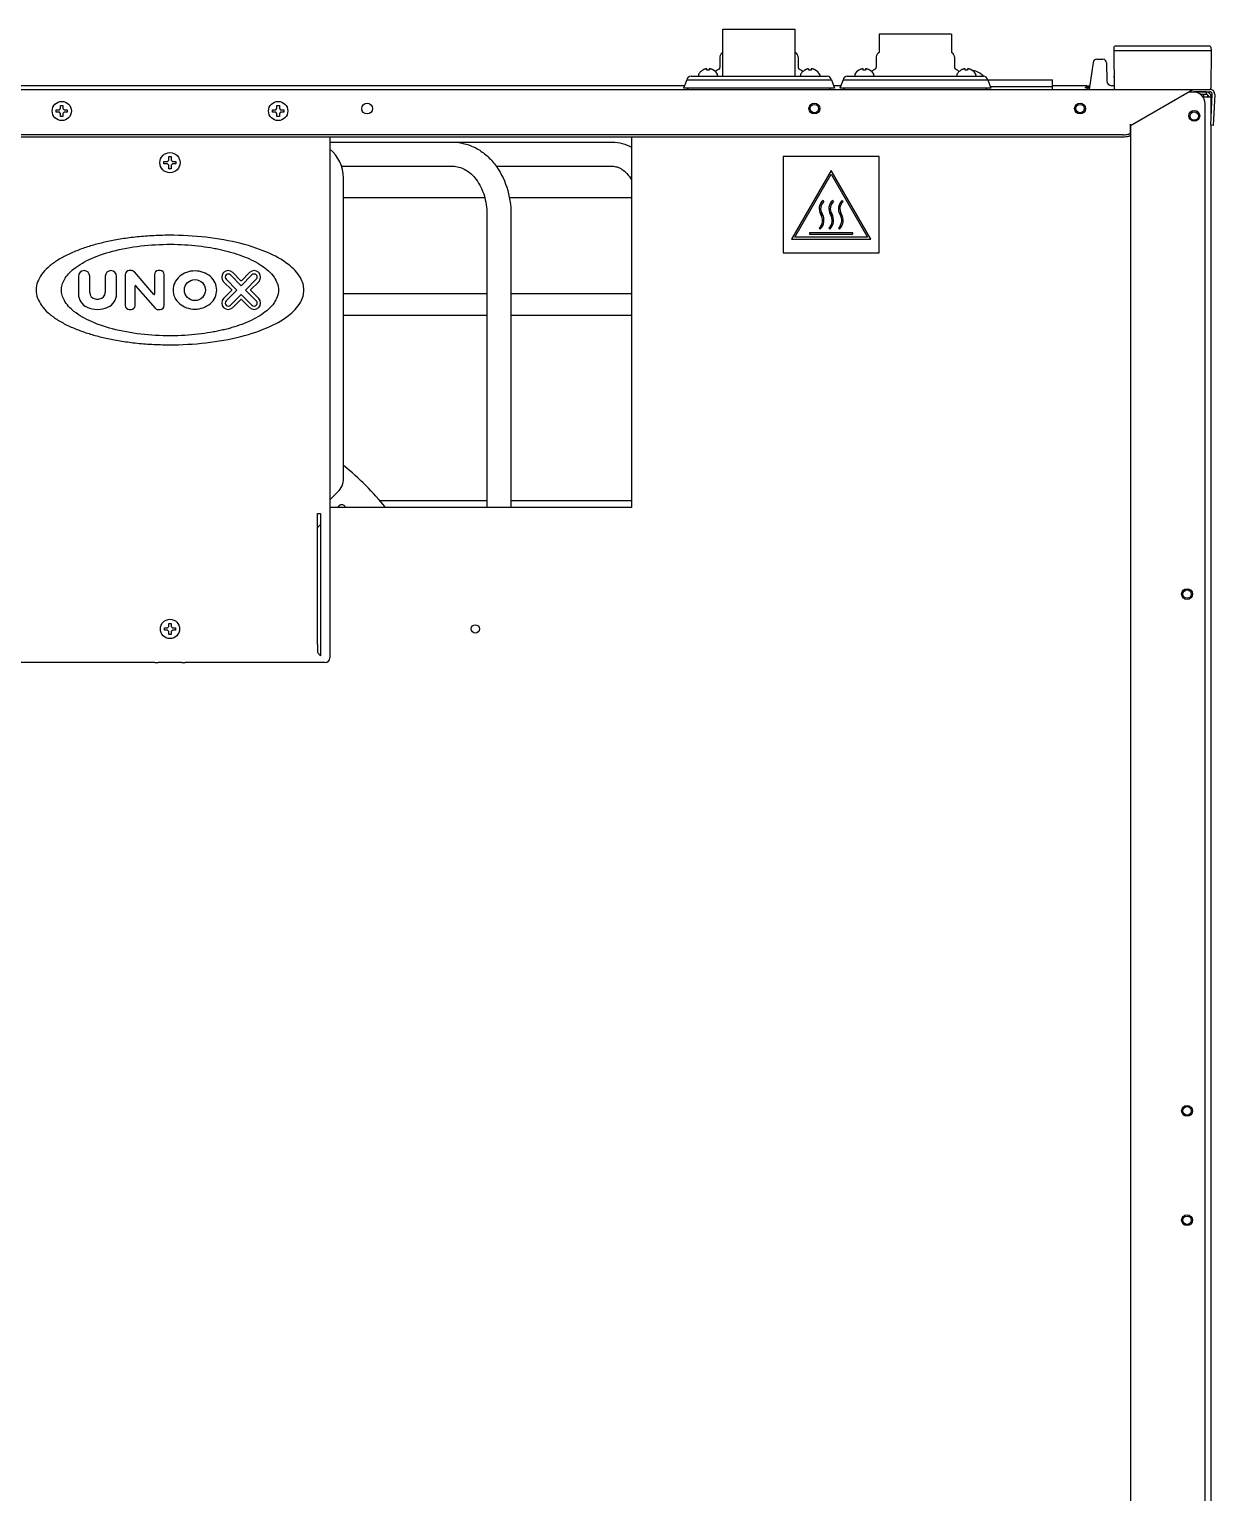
# Model space of a CAD drawing. Header units: millimetres. Extents: x 2482 to 7241, y 2335 to 6851.
# Drawn here: x 2903 to 3397, y 4919 to 5528 of the extents above; entities that cross this region are included whole.
import ezdxf

# ---------------------------------------------------------------- set-up
doc = ezdxf.new("R2010")
doc.units = ezdxf.units.MM
doc.header["$LTSCALE"] = 669.9
doc.layers.get('0').update_dxf_attribs({"linetype": 'CONTINUOUS'})
for name, color, linetype in [('ASSI', 7, 'CONTINUOUS'), ('GEOM', 7, 'CONTINUOUS'), ('PIPE', 7, 'CONTINUOUS')]:
    doc.layers.add(name, color=color, linetype=linetype)

msp = doc.modelspace()

# ---------------------------------------------------------------- linework, layer by layer
at = {"color": 7, "linetype": 'Continuous'}
for p, q in [((3192, 5508.37), (3192, 5527.87)), ((3192, 5527.87), (3222, 5527.87)), ((3222, 5508.37), (3222, 5527.87)), ((3354.5, 5518.87), (3354.64, 5503.36)), ((3395, 5518.87), (3394.87, 5503.36)), ((3183.48, 5510.81), (3183.48, 5510.85)), ((3185.21, 5511.37), (3185.19, 5511.37)), ((3185.28, 5510.81), (3185.28, 5511.36)), ((3186.36, 5511.37), (3186.28, 5511.36)), ((3186.28, 5511.36), (3186.28, 5510.81)), ((3188.08, 5510.85), (3188.08, 5510.81)), ((3225.92, 5510.81), (3225.92, 5510.85)), ((3227.65, 5511.37), (3227.63, 5511.37)), ((3227.72, 5510.81), (3227.72, 5511.36)), ((3228.79, 5511.37), (3228.72, 5511.36)), ((3228.72, 5511.36), (3228.72, 5510.81)), ((3230.52, 5510.85), (3230.52, 5510.81)), ((3248.48, 5510.81), (3248.48, 5510.85)), ((3250.21, 5511.37), (3250.19, 5511.37)), ((3250.28, 5510.81), (3250.28, 5511.36)), ((3251.36, 5511.37), (3251.28, 5511.36)), ((3251.28, 5511.36), (3251.28, 5510.81)), ((3253.08, 5510.85), (3253.08, 5510.81)), ((3290.92, 5510.81), (3290.92, 5510.85)), ((3292.65, 5511.37), (3292.63, 5511.37)), ((3292.72, 5510.81), (3292.72, 5511.36)), ((3293.79, 5511.37), (3293.72, 5511.36)), ((3293.72, 5511.36), (3293.72, 5510.81)), ((3295.52, 5510.85), (3295.52, 5510.81)), ((3297.15, 5510.41), (3297.15, 5510.39)), ((3347.41, 5515.37), (3350.03, 5515.37)), ((3351.53, 5513.89), (3351.66, 5506.33)), ((3354.63, 5504.37), (3353.57, 5504.37)), ((3393.5, 5500.37), (3393.8, 5500.37)), ((2914.7, 5493.37), (2914.7, 5494.37)), ((2914.7, 5494.37), (2916, 5494.37)), ((2916, 5493.37), (2914.7, 5493.37)), ((2916, 5494.37), (2916.5, 5494.87)), ((2916.5, 5492.87), (2916, 5493.37)), ((2916.5, 5494.87), (2916.5, 5496.17)), ((2916.5, 5496.17), (2917.5, 5496.17)), ((2916.5, 5491.57), (2916.5, 5492.87)), ((2917.5, 5496.17), (2917.5, 5494.87)), ((2917.5, 5494.87), (2918, 5494.37)), ((2918, 5493.37), (2917.5, 5492.87)), ((2917.5, 5492.87), (2917.5, 5491.57)), ((2918, 5494.37), (2919.3, 5494.37)), ((2919.3, 5493.37), (2918, 5493.37)), ((2919.3, 5494.37), (2919.3, 5493.37)), ((3004.7, 5493.37), (3004.7, 5494.37)), ((3004.7, 5494.37), (3006, 5494.37)), ((3006, 5493.37), (3004.7, 5493.37)), ((3006, 5494.37), (3006.5, 5494.87)), ((3006.5, 5492.87), (3006, 5493.37)), ((3006.5, 5494.87), (3006.5, 5496.17)), ((3006.5, 5496.17), (3007.5, 5496.17)), ((3006.5, 5491.57), (3006.5, 5492.87)), ((3007.5, 5496.17), (3007.5, 5494.87)), ((3007.5, 5494.87), (3008, 5494.37)), ((3008, 5493.37), (3007.5, 5492.87)), ((3007.5, 5492.87), (3007.5, 5491.57)), ((3008, 5494.37), (3009.3, 5494.37)), ((3009.3, 5493.37), (3008, 5493.37)), ((3009.3, 5494.37), (3009.3, 5493.37)), ((2917.5, 5491.57), (2916.5, 5491.57)), ((3007.5, 5491.57), (3006.5, 5491.57)), ((2961.5, 5473.37), (2961.5, 5474.87)), ((2961.5, 5474.87), (2962.5, 5474.87)), ((2962.5, 5474.87), (2962.5, 5473.37)), ((2959.5, 5471.87), (2959.5, 5472.87)), ((2959.5, 5472.87), (2961, 5472.87)), ((2961, 5471.87), (2959.5, 5471.87)), ((2961, 5472.87), (2961.5, 5473.37)), ((2961.5, 5471.37), (2961, 5471.87)), ((2961.5, 5469.87), (2961.5, 5471.37)), ((2962.5, 5469.87), (2961.5, 5469.87)), ((2962.5, 5473.37), (2963, 5472.87)), ((2963, 5471.87), (2962.5, 5471.37)), ((2962.5, 5471.37), (2962.5, 5469.87)), ((2963, 5472.87), (2964.5, 5472.87)), ((2964.5, 5471.87), (2963, 5471.87)), ((2964.5, 5472.87), (2964.5, 5471.87)), ((3034.18, 5457.87), (3092.89, 5457.87)), ((3103.14, 5457.87), (3154, 5457.87)), ((2961, 5278.87), (2961.5, 5279.37)), ((2961.5, 5279.37), (2961.5, 5280.67)), ((2961.5, 5280.67), (2962.5, 5280.67)), ((2962.5, 5280.67), (2962.5, 5279.37)), ((2962.5, 5279.37), (2963, 5278.87)), ((2959.7, 5277.87), (2959.7, 5278.87)), ((2959.7, 5278.87), (2961, 5278.87)), ((2961, 5277.87), (2959.7, 5277.87)), ((2961.5, 5277.37), (2961, 5277.87)), ((2961.5, 5276.07), (2961.5, 5277.37)), ((2962.5, 5276.07), (2961.5, 5276.07)), ((2963, 5277.87), (2962.5, 5277.37)), ((2962.5, 5277.37), (2962.5, 5276.07)), ((2963, 5278.87), (2964.3, 5278.87)), ((2964.3, 5277.87), (2963, 5277.87)), ((2964.3, 5278.87), (2964.3, 5277.87))]:
    msp.add_line(p, q, dxfattribs=at)
at = {"linetype": 'Continuous'}
for p, q in [((3034.18, 5417.87), (3093.82, 5417.87)), ((3103.82, 5417.87), (3154, 5417.87))]:
    msp.add_line(p, q, dxfattribs=at)
at = {"color": 7, "linetype": 'Continuous'}
msp.add_lwpolyline([(3345.97, 5514.27), (3345.96, 5514.22), (3345.93, 5514.08)], dxfattribs=at)
for centre, radius, start, end in [((3185.97, 5506.76), 4.75, 118.9687, 121.53408), ((3185.97, 5506.76), 4.75, 118.00738, 118.96837), ((3185.97, 5506.77), 4.75, 116.68125, 118.00741), ((3185.97, 5506.77), 4.74, 115.54022, 116.6812), ((3185.96, 5506.77), 4.74, 114.57218, 115.5402), ((3185.96, 5506.78), 4.73, 113.31746, 114.5722), ((3185.96, 5506.78), 4.73, 112.54738, 113.31738), ((3185.96, 5506.79), 4.72, 111.00254, 112.54756), ((3185.96, 5506.8), 4.72, 110.5181, 111.00226), ((3185.95, 5506.81), 4.7, 108.46559, 110.51874), ((3185.95, 5506.83), 4.68, 107.37727, 108.46505), ((3185.94, 5506.84), 4.67, 106.39488, 107.37721), ((3185.93, 5506.87), 4.64, 104.31758, 106.39637), ((3185.04, 5509.37), 2.01, 95.14015, 97.27441), ((3185.04, 5509.4), 1.98, 94.28564, 95.13722), ((3185.04, 5509.41), 1.97, 93.02327, 94.28605), ((3185.04, 5509.42), 1.96, 91.9964, 93.02281), ((3185.03, 5509.43), 1.95, 90.92609, 91.9964), ((3185.03, 5509.43), 1.95, 88.84585, 90.92584), ((3185.03, 5509.42), 1.96, 87.62334, 88.84551), ((3185.03, 5509.42), 1.96, 86.78408, 87.62353), ((3185.03, 5509.41), 1.97, 85.39839, 86.78335), ((3185.03, 5509.37), 2.01, 82.72591, 84.7415), ((3185.79, 5507.05), 3.79, 95.07778, 97.59878), ((3185.79, 5507.07), 3.78, 92.54273, 95.07721), ((3185.78, 5507.07), 3.77, 87.4579, 92.5421), ((3185.78, 5507.07), 3.78, 84.92279, 87.45727), ((3185.78, 5507.05), 3.79, 82.40122, 84.92222), ((3186.54, 5509.39), 1.98, 94.60089, 95.25577), ((3186.54, 5509.41), 1.97, 93.21662, 94.60163), ((3186.54, 5509.42), 1.96, 92.37651, 93.21588), ((3186.53, 5509.42), 1.95, 91.15443, 92.37672), ((3186.53, 5509.43), 1.95, 89.07408, 91.15408), ((3186.53, 5509.43), 1.95, 88.00368, 89.07383), ((3186.53, 5509.42), 1.96, 86.97713, 88.00368), ((3186.53, 5509.41), 1.97, 85.71401, 86.97666), ((3186.53, 5509.4), 1.98, 84.86273, 85.7144), ((3186.53, 5509.37), 2.01, 82.72561, 84.85983), ((3185.64, 5506.87), 4.64, 73.60363, 75.68242), ((3185.63, 5506.84), 4.67, 72.62279, 73.60512), ((3185.62, 5506.83), 4.68, 71.53495, 72.62273), ((3185.62, 5506.81), 4.7, 69.48126, 71.53441), ((3185.61, 5506.8), 4.72, 68.99774, 69.4819), ((3185.61, 5506.79), 4.72, 67.45244, 68.99746), ((3185.61, 5506.78), 4.73, 66.68262, 67.45262), ((3185.61, 5506.78), 4.73, 65.4278, 66.68253), ((3185.61, 5506.77), 4.74, 64.45979, 65.42782), ((3185.6, 5506.77), 4.74, 63.3188, 64.45978), ((3185.6, 5506.77), 4.75, 61.99259, 63.31875), ((3185.6, 5506.76), 4.75, 61.03163, 61.99262), ((3185.6, 5506.76), 4.75, 58.46592, 61.0313), ((3228.41, 5506.76), 4.75, 118.9687, 121.53408), ((3228.4, 5506.76), 4.75, 118.00738, 118.96837), ((3228.4, 5506.77), 4.75, 116.68125, 118.00741), ((3228.4, 5506.77), 4.74, 115.54022, 116.6812), ((3228.4, 5506.77), 4.74, 114.57218, 115.5402), ((3228.4, 5506.78), 4.73, 113.31746, 114.5722), ((3228.4, 5506.78), 4.73, 112.54738, 113.31738), ((3228.39, 5506.79), 4.72, 111.00254, 112.54756), ((3228.39, 5506.8), 4.72, 110.5181, 111.00226), ((3228.39, 5506.81), 4.7, 108.46559, 110.51874), ((3228.38, 5506.83), 4.68, 107.37727, 108.46505), ((3228.38, 5506.84), 4.67, 106.39488, 107.37721), ((3228.37, 5506.87), 4.64, 104.31758, 106.39637), ((3227.47, 5509.37), 2.01, 95.14015, 97.27441), ((3227.47, 5509.4), 1.98, 94.28564, 95.13722), ((3227.47, 5509.41), 1.97, 93.02327, 94.28605), ((3227.47, 5509.42), 1.96, 91.9964, 93.02281), ((3227.47, 5509.43), 1.95, 90.92609, 91.9964), ((3227.47, 5509.43), 1.95, 88.84585, 90.92584), ((3227.47, 5509.42), 1.96, 87.62334, 88.84551), ((3227.47, 5509.42), 1.96, 86.78408, 87.62353), ((3227.47, 5509.41), 1.97, 85.39839, 86.78335), ((3227.47, 5509.37), 2.01, 82.72591, 84.7415), ((3228.22, 5507.05), 3.79, 95.07778, 97.59878), ((3228.22, 5507.07), 3.78, 92.54273, 95.07721), ((3228.22, 5507.07), 3.77, 87.4579, 92.5421), ((3228.22, 5507.07), 3.78, 84.92279, 87.45727), ((3228.22, 5507.05), 3.79, 82.40122, 84.92222), ((3228.97, 5509.39), 1.98, 94.60089, 95.25577), ((3228.97, 5509.41), 1.97, 93.21662, 94.60163), ((3228.97, 5509.42), 1.96, 92.37651, 93.21588), ((3228.97, 5509.42), 1.95, 91.15443, 92.37672), ((3228.97, 5509.43), 1.95, 89.07408, 91.15408), ((3228.97, 5509.43), 1.95, 88.00368, 89.07383), ((3228.97, 5509.42), 1.96, 86.97713, 88.00368), ((3228.97, 5509.41), 1.97, 85.71401, 86.97666), ((3228.97, 5509.4), 1.98, 84.86273, 85.7144), ((3228.97, 5509.37), 2.01, 82.72561, 84.85983), ((3228.07, 5506.87), 4.64, 73.60363, 75.68242), ((3228.06, 5506.84), 4.67, 72.62279, 73.60512), ((3228.06, 5506.83), 4.68, 71.53495, 72.62273), ((3228.05, 5506.81), 4.7, 69.48126, 71.53441), ((3228.05, 5506.8), 4.72, 68.99774, 69.4819), ((3228.05, 5506.79), 4.72, 67.45244, 68.99746), ((3228.04, 5506.78), 4.73, 66.68262, 67.45262), ((3228.04, 5506.78), 4.73, 65.4278, 66.68253), ((3228.04, 5506.77), 4.74, 64.45979, 65.42782), ((3228.04, 5506.77), 4.74, 63.3188, 64.45978), ((3228.04, 5506.77), 4.75, 61.99259, 63.31875), ((3228.04, 5506.76), 4.75, 61.03163, 61.99262), ((3228.03, 5506.76), 4.75, 58.46592, 61.0313), ((3250.97, 5506.76), 4.75, 118.9687, 121.53408), ((3250.97, 5506.76), 4.75, 118.00738, 118.96837), ((3250.97, 5506.77), 4.75, 116.68125, 118.00741), ((3250.97, 5506.77), 4.74, 115.54022, 116.6812), ((3250.96, 5506.77), 4.74, 114.57218, 115.5402), ((3250.96, 5506.78), 4.73, 113.31746, 114.5722), ((3250.96, 5506.78), 4.73, 112.54738, 113.31738), ((3250.96, 5506.79), 4.72, 111.00254, 112.54756), ((3250.96, 5506.8), 4.72, 110.5181, 111.00226), ((3250.95, 5506.81), 4.7, 108.46559, 110.51874), ((3250.95, 5506.83), 4.68, 107.37727, 108.46505), ((3250.94, 5506.84), 4.67, 106.39488, 107.37721), ((3250.93, 5506.87), 4.64, 104.31758, 106.39637), ((3250.04, 5509.37), 2.01, 95.14015, 97.27441), ((3250.04, 5509.4), 1.98, 94.28564, 95.13722), ((3250.04, 5509.41), 1.97, 93.02327, 94.28605), ((3250.04, 5509.42), 1.96, 91.9964, 93.02281), ((3250.03, 5509.43), 1.95, 90.92609, 91.9964), ((3250.03, 5509.43), 1.95, 88.84585, 90.92584), ((3250.03, 5509.42), 1.96, 87.62334, 88.84551), ((3250.03, 5509.42), 1.96, 86.78408, 87.62353), ((3250.03, 5509.41), 1.97, 85.39839, 86.78335), ((3250.03, 5509.37), 2.01, 82.72591, 84.7415), ((3250.79, 5507.05), 3.79, 95.07778, 97.59878), ((3250.79, 5507.07), 3.78, 92.54273, 95.07721), ((3250.78, 5507.07), 3.77, 87.4579, 92.5421), ((3250.78, 5507.07), 3.78, 84.92279, 87.45727), ((3250.78, 5507.05), 3.79, 82.40122, 84.92222), ((3251.54, 5509.39), 1.98, 94.60089, 95.25577), ((3251.54, 5509.41), 1.97, 93.21662, 94.60163), ((3251.54, 5509.42), 1.96, 92.37651, 93.21588), ((3251.53, 5509.42), 1.95, 91.15443, 92.37672), ((3251.53, 5509.43), 1.95, 89.07408, 91.15408), ((3251.53, 5509.43), 1.95, 88.00368, 89.07383), ((3251.53, 5509.42), 1.96, 86.97713, 88.00368), ((3251.53, 5509.41), 1.97, 85.71401, 86.97666), ((3251.53, 5509.4), 1.98, 84.86273, 85.7144), ((3251.53, 5509.37), 2.01, 82.72561, 84.85983), ((3250.64, 5506.87), 4.64, 73.60363, 75.68242), ((3250.63, 5506.84), 4.67, 72.62279, 73.60512), ((3250.62, 5506.83), 4.68, 71.53495, 72.62273), ((3250.62, 5506.81), 4.7, 69.48126, 71.53441), ((3250.61, 5506.8), 4.72, 68.99774, 69.4819), ((3250.61, 5506.79), 4.72, 67.45244, 68.99746), ((3250.61, 5506.78), 4.73, 66.68262, 67.45262), ((3250.61, 5506.78), 4.73, 65.4278, 66.68253), ((3250.61, 5506.77), 4.74, 64.45979, 65.42782), ((3250.6, 5506.77), 4.74, 63.3188, 64.45978), ((3250.6, 5506.77), 4.75, 61.99259, 63.31875), ((3250.6, 5506.76), 4.75, 61.03163, 61.99262), ((3250.6, 5506.76), 4.75, 58.46592, 61.0313), ((3293.41, 5506.76), 4.75, 118.9687, 121.53408), ((3293.4, 5506.76), 4.75, 118.00738, 118.96837), ((3293.4, 5506.77), 4.75, 116.68125, 118.00741), ((3293.4, 5506.77), 4.74, 115.54022, 116.6812), ((3293.4, 5506.77), 4.74, 114.57218, 115.5402), ((3293.4, 5506.78), 4.73, 113.31746, 114.5722), ((3293.4, 5506.78), 4.73, 112.54738, 113.31738), ((3293.39, 5506.79), 4.72, 111.00254, 112.54756), ((3293.39, 5506.8), 4.72, 110.5181, 111.00226), ((3293.39, 5506.81), 4.7, 108.46559, 110.51874), ((3293.38, 5506.83), 4.68, 107.37727, 108.46505), ((3293.38, 5506.84), 4.67, 106.39488, 107.37721), ((3293.37, 5506.87), 4.64, 104.31758, 106.39637), ((3292.47, 5509.37), 2.01, 95.14015, 97.27441), ((3292.47, 5509.4), 1.98, 94.28564, 95.13722), ((3292.47, 5509.41), 1.97, 93.02327, 94.28605), ((3292.47, 5509.42), 1.96, 91.9964, 93.02281), ((3292.47, 5509.43), 1.95, 90.92609, 91.9964), ((3292.47, 5509.43), 1.95, 88.84585, 90.92584), ((3292.47, 5509.42), 1.96, 87.62334, 88.84551), ((3292.47, 5509.42), 1.96, 86.78408, 87.62353), ((3292.47, 5509.41), 1.97, 85.39839, 86.78335), ((3292.47, 5509.37), 2.01, 82.72591, 84.7415), ((3293.22, 5507.05), 3.79, 95.07778, 97.59878), ((3293.22, 5507.07), 3.78, 92.54273, 95.07721), ((3293.22, 5507.07), 3.77, 87.4579, 92.5421), ((3293.22, 5507.07), 3.78, 84.92279, 87.45727), ((3293.22, 5507.05), 3.79, 82.40122, 84.92222), ((3293.97, 5509.39), 1.98, 94.60089, 95.25577), ((3293.97, 5509.41), 1.97, 93.21662, 94.60163), ((3293.97, 5509.42), 1.96, 92.37651, 93.21588), ((3293.97, 5509.42), 1.95, 91.15443, 92.37672), ((3293.97, 5509.43), 1.95, 89.07408, 91.15408), ((3293.97, 5509.43), 1.95, 88.00368, 89.07383), ((3293.97, 5509.42), 1.96, 86.97713, 88.00368), ((3293.97, 5509.41), 1.97, 85.71401, 86.97666), ((3293.97, 5509.4), 1.98, 84.86273, 85.7144), ((3293.97, 5509.37), 2.01, 82.72561, 84.85983), ((3293.07, 5506.87), 4.64, 73.60363, 75.68242), ((3293.06, 5506.84), 4.67, 72.62279, 73.60512), ((3293.06, 5506.83), 4.68, 71.53495, 72.62273), ((3293.05, 5506.81), 4.7, 69.48126, 71.53441), ((3293.05, 5506.8), 4.72, 68.99774, 69.4819), ((3293.05, 5506.79), 4.72, 67.45244, 68.99746), ((3293.04, 5506.78), 4.73, 66.68262, 67.45262), ((3293.04, 5506.78), 4.73, 65.4278, 66.68253), ((3293.04, 5506.77), 4.74, 64.45979, 65.42782), ((3293.04, 5506.77), 4.74, 63.3188, 64.45978), ((3293.04, 5506.77), 4.75, 61.99259, 63.31875), ((3293.04, 5506.76), 4.75, 61.03163, 61.99262), ((3293.03, 5506.76), 4.75, 58.46592, 61.0313), ((3295.43, 5506.57), 4.17, 86.25955, 86.52831), ((3295.43, 5506.56), 4.18, 85.38799, 86.25943), ((3295.43, 5506.56), 4.19, 84.48271, 85.38795), ((3295.43, 5506.54), 4.2, 82.70784, 84.48204), ((3294.4, 5502.42), 8.44, 70.97292, 79.33784), ((3347.41, 5513.87), 1.5, 90.00054, 172.00007), ((3350.03, 5513.87), 1.5, 1, 89.99972), ((3299.9, 5508.16), 0.5, 23.82543, 46.22534), ((3353.66, 5506.37), 2, 181, 267.55037), ((3355.14, 5503.37), 0.5, 180.5, 270), ((3394.37, 5503.37), 0.5, 270, 359.5)]:
    msp.add_arc(centre, radius, start, end, dxfattribs=at)
at = {"layer": 'ASSI', "linetype": 'Continuous'}
for p, q in [((3176.92, 5506.79), (3175.61, 5503.37)), ((3176.92, 5506.79), (3237.09, 5506.79)), ((3178.7, 5508.37), (3235.3, 5508.37)), ((3237.09, 5506.79), (3238.39, 5503.37)), ((3241.92, 5506.79), (3240.61, 5503.37)), ((3241.92, 5506.79), (3302.09, 5506.79)), ((3243.7, 5508.37), (3300.3, 5508.37)), ((3302.09, 5506.79), (3303.39, 5503.37))]:
    msp.add_line(p, q, dxfattribs=at)
at = {"layer": 'ASSI', "color": 7, "linetype": 'Continuous'}
for p, q in [((3181.78, 5508.97), (3181.78, 5508.77)), ((3189.78, 5508.97), (3189.78, 5508.77)), ((3224.22, 5508.97), (3224.22, 5508.77)), ((3232.22, 5508.97), (3232.22, 5508.77)), ((3246.78, 5508.97), (3246.78, 5508.77)), ((3254.78, 5508.97), (3254.78, 5508.77)), ((3289.22, 5508.97), (3289.22, 5508.77)), ((3297.22, 5508.97), (3297.22, 5508.77))]:
    msp.add_line(p, q, dxfattribs=at)
for centre, radius in [((2917, 5493.87), 4), ((3007, 5493.87), 4), ((2962, 5472.37), 4.2), ((2962, 5278.37), 4)]:
    msp.add_circle(centre, radius, dxfattribs=at)
at = {"layer": 'ASSI', "linetype": 'Continuous'}
for centre, radius in [((3044, 5494.87), 2.25), ((3230, 5494.87), 2.25), ((3230, 5494.87), 1.75), ((3340.5, 5494.87), 2.25), ((3340.5, 5494.87), 1.75), ((3388, 5491.87), 2.25), ((3388, 5491.77), 1.75), ((3385, 5292.87), 2.25), ((3385, 5292.87), 1.75), ((3089, 5278.37), 1.75), ((3385, 5077.87), 2.25), ((3385, 5077.87), 1.75), ((3385, 5032.37), 2.25), ((3385, 5032.37), 1.75)]:
    msp.add_circle(centre, radius, dxfattribs=at)
at = {"layer": 'ASSI', "color": 7, "linetype": 'Continuous'}
for centre, radius, start, end in [((3192.8, 5516.37), 2.05, 113.17383, 180), ((3221.2, 5516.37), 2.05, 0, 66.82617), ((3257.8, 5516.37), 2.05, 113.17383, 180), ((3286.2, 5516.37), 2.05, 0, 66.82617), ((3185.98, 5506.75), 4.8, 121.45793, 149.69882), ((3185.59, 5506.75), 4.8, 30.30118, 58.54207), ((3192, 5507.37), 4.25, 113.95008, 137.71021), ((3222, 5507.37), 4.25, 42.28979, 66.04992), ((3228.42, 5506.75), 4.8, 121.45793, 149.69882), ((3228.02, 5506.75), 4.8, 30.30118, 58.54207), ((3250.98, 5506.75), 4.8, 121.45793, 149.69882), ((3250.59, 5506.75), 4.8, 30.30118, 58.54207), ((3257, 5507.37), 4.25, 113.95008, 137.71021), ((3287, 5507.37), 4.25, 42.28979, 66.04992), ((3293.42, 5506.75), 4.8, 121.45793, 149.69882), ((3293.02, 5506.75), 4.8, 30.30118, 58.54207), ((3294.4, 5502.42), 8.45, 46.22534, 71.00754), ((3182.18, 5508.97), 0.4, 149.69882, 180), ((3182.18, 5508.77), 0.4, 180, 270), ((3189.38, 5508.77), 0.4, 270, 360), ((3189.38, 5508.97), 0.4, 0, 30.30118), ((3224.62, 5508.97), 0.4, 149.69882, 180), ((3224.62, 5508.77), 0.4, 180, 270), ((3231.82, 5508.77), 0.4, 270, 360), ((3231.82, 5508.97), 0.4, 0, 30.30118), ((3247.18, 5508.97), 0.4, 149.69882, 180), ((3247.18, 5508.77), 0.4, 180, 270), ((3254.38, 5508.77), 0.4, 270, 360), ((3254.38, 5508.97), 0.4, 0, 30.30118), ((3289.62, 5508.97), 0.4, 149.69882, 180), ((3289.62, 5508.77), 0.4, 180, 270), ((3296.82, 5508.77), 0.4, 270, 360), ((3296.82, 5508.97), 0.4, 0, 30.30118), ((3033.42, 5328.29), 1.75, 19.6345, 160.3655)]:
    msp.add_arc(centre, radius, start, end, dxfattribs=at)
at = {"layer": 'ASSI', "linetype": 'Continuous'}
for centre, start, end in [((3178.7, 5506.57), 90, 173.00567), ((3235.3, 5506.57), 6.99433, 90), ((3243.7, 5506.57), 90, 173.00567), ((3300.3, 5506.57), 6.99433, 90)]:
    msp.add_arc(centre, 1.8, start, end, dxfattribs=at)
at = {"layer": 'GEOM', "color": 7, "linetype": 'Continuous'}
for p, q in [((3257, 5525.87), (3257, 5518.24)), ((3287, 5525.87), (3257, 5525.87)), ((3287, 5525.87), (3287, 5518.24)), ((3354.58, 5520.39), (3354.5, 5518.87)), ((3395, 5518.87), (3354.5, 5518.87)), ((3394.42, 5520.87), (3355.08, 5520.87)), ((3395, 5518.87), (3394.87, 5503.36)), ((3394.92, 5520.39), (3395, 5518.87)), ((3190.75, 5516.37), (3190.75, 5511.98)), ((3223.25, 5516.37), (3223.25, 5511.98)), ((3255.75, 5516.37), (3255.75, 5511.98)), ((3288.25, 5516.37), (3288.25, 5511.98)), ((3345.93, 5514.08), (3344.35, 5502.87)), ((3175.99, 5504.37), (2748.01, 5504.37)), ((3240.99, 5504.37), (3238.01, 5504.37)), ((3329, 5502.87), (3329, 5506.87)), ((3343.5, 5504.37), (3329, 5504.37)), ((3343.5, 5504.37), (3342.5, 5503.37)), ((3343.5, 5502.87), (3343.5, 5504.37)), ((3344.02, 5503.37), (3344.02, 5504.37)), ((3354.59, 5508.34), (3354.6, 5508.13)), ((3354.6, 5508.03), (3354.6, 5507.74)), ((3329, 5503.87), (3303.2, 5503.87)), ((3344.42, 5503.37), (3343.5, 5503.37)), ((3385.7, 5501.87), (3394.5, 5501.87)), ((3393, 5500.77), (3390.49, 5500.77)), ((3392, 5499.77), (3392, 5500.77)), ((3393, 5501.77), (3393, 5500.77)), ((3393.5, 5501.87), (3393.5, 5501.7)), ((3393.5, 5500.63), (3393.5, 5499.77)), ((3393.98, 5501.87), (3393.98, 5501.51)), ((3394.83, 5487.92), (3395.5, 5500.82)), ((3395.82, 5487.87), (3394.83, 5487.92)), ((3358.45, 5483.02), (2565.55, 5483.02)), ((3028.5, 5483.02), (3028.5, 5266.37)), ((3361.45, 5484.76), (3361.45, 5483.8)), ((3217, 5474.87), (3217, 5434.87)), ((3257, 5474.87), (3217, 5474.87)), ((3257, 5434.87), (3257, 5474.87)), ((3237, 5469.16), (3220.5, 5440.58)), ((3253.5, 5440.58), (3237, 5469.16)), ((3034.18, 5341.01), (3034.18, 5466.05)), ((3221.89, 5441.38), (3237, 5467.56)), ((3237, 5467.56), (3252.12, 5441.38)), ((3234, 5456.22), (3233.62, 5456.68)), ((3238, 5456.22), (3237.62, 5456.68)), ((3242, 5456.22), (3241.62, 5456.68)), ((3232, 5445.11), (3232.42, 5444.68)), ((3236, 5445.11), (3236.42, 5444.68)), ((3240, 5445.11), (3240.42, 5444.68)), ((3220.5, 5440.58), (3253.5, 5440.58)), ((3252.12, 5441.38), (3221.89, 5441.38)), ((3228, 5443.18), (3228, 5442.58)), ((3246, 5443.18), (3228, 5443.18)), ((3228, 5442.58), (3246, 5442.58)), ((3246, 5442.58), (3246, 5443.18)), ((3217, 5434.87), (3257, 5434.87)), ((2943.43, 5425.83), (2943.43, 5412.91)), ((2945.98, 5427.44), (2945.04, 5427.44)), ((2955.31, 5417.56), (2947.2, 5426.89)), ((2955.54, 5425.83), (2955.54, 5417.65)), ((2957.96, 5427.44), (2957.16, 5427.44)), ((2959.58, 5412.91), (2959.58, 5425.83)), ((2987.14, 5425.66), (2991.61, 5421.19)), ((2991.52, 5423.27), (2988.13, 5426.66)), ((2991.61, 5421.19), (2996.09, 5425.66)), ((2995.09, 5426.66), (2991.71, 5423.27)), ((2923.91, 5425.09), (2923.91, 5417.74)), ((2928.62, 5418.33), (2928.62, 5425.09)), ((2935.08, 5425.09), (2935.08, 5418.33)), ((2939.79, 5417.74), (2939.79, 5425.09)), ((2947.47, 5412.91), (2947.47, 5421.09)), ((2947.7, 5421.18), (2955.81, 5411.85)), ((2984.33, 5422.85), (2987.71, 5419.46)), ((2987.71, 5419.27), (2984.33, 5415.89)), ((2989.8, 5419.37), (2985.32, 5423.84)), ((2985.32, 5414.89), (2989.8, 5419.37)), ((2997.91, 5423.84), (2993.43, 5419.37)), ((2993.43, 5419.37), (2997.91, 5414.89)), ((2995.52, 5419.46), (2998.9, 5422.85)), ((2998.9, 5415.89), (2995.52, 5419.27)), ((2991.61, 5417.55), (2987.14, 5413.07)), ((2988.13, 5412.08), (2991.52, 5415.47)), ((2996.09, 5413.07), (2991.61, 5417.55)), ((2991.71, 5415.47), (2995.09, 5412.08)), ((2945.04, 5411.29), (2945.85, 5411.29)), ((2957.03, 5411.29), (2957.96, 5411.29)), ((3028.5, 5332.02), (3031.84, 5335.36)), ((3023.34, 5271.91), (3023.34, 5326.43)), ((3023.34, 5326.43), (3024.66, 5326.43)), ((3024.66, 5326.43), (3024.66, 5267.21)), ((3024.66, 5267.21), (3023.46, 5268.41)), ((2955.67, 5264.37), (2897.5, 5264.37)), ((2965.5, 5264.44), (2958.5, 5264.44)), ((3026.5, 5264.37), (2968.33, 5264.37))]:
    msp.add_line(p, q, dxfattribs=at)
at = {"layer": 'GEOM', "linetype": 'Continuous'}
for p, q in [((3176.92, 5506.79), (3175.61, 5503.37)), ((3237.09, 5506.79), (3238.39, 5503.37)), ((3241.92, 5506.79), (3240.61, 5503.37)), ((3302.07, 5506.87), (3329, 5506.87)), ((3302.09, 5506.79), (3303.39, 5503.37)), ((3344.02, 5504.37), (3344.56, 5504.37)), ((2529.5, 5502.87), (3394.5, 5502.87)), ((3238.39, 5503.37), (3175.61, 5503.37)), ((3303.39, 5503.37), (3240.61, 5503.37)), ((3361.45, 5487.87), (3387.43, 5502.87)), ((3393, 5501.77), (3388.01, 5501.77)), ((3391.46, 5499.77), (3395, 5499.77)), ((3395, 5491.3), (3395, 5499.77)), ((3396.5, 5500.76), (3395.82, 5487.87)), ((3392.5, 4692.27), (3392.5, 5496.87)), ((3361.45, 5484.76), (3361.45, 5488.37)), ((3361.5, 5487.87), (3361.5, 4692.27)), ((3395, 3837.47), (3395, 5487.91)), ((3358.45, 5483.99), (2565.55, 5483.99)), ((3154, 5483.02), (3154, 5328.87)), ((3034.18, 5408.87), (3093.82, 5408.87)), ((3103.82, 5408.87), (3154, 5408.87)), ((3154, 5328.87), (3028.5, 5328.87)), ((3048.94, 5331.87), (3093.82, 5331.87)), ((3103.82, 5331.87), (3154, 5331.87))]:
    msp.add_line(p, q, dxfattribs=at)
at = {"layer": 'GEOM', "color": 7, "linetype": 'Continuous'}
msp.add_circle((2972.37, 5419.37), 4.37, dxfattribs=at)
for centre, radius, start, end in [((3355.08, 5520.37), 0.5, 90, 177), ((3394.42, 5520.37), 0.5, 3, 90), ((3189.95, 5511.98), 0.8, 293.95008, 360), ((3224.05, 5511.98), 0.8, 180, 246.04992), ((3222, 5507.37), 4.25, 42.29716, 66.04992), ((3254.95, 5511.98), 0.8, 293.95008, 360), ((3289.05, 5511.98), 0.8, 180, 246.04992), ((3287, 5507.37), 4.25, 42.29716, 66.04992), ((3177.85, 5503.67), 0.8, 202.34573, 270), ((3236.16, 5503.67), 0.8, 270, 337.65427), ((3242.85, 5503.67), 0.8, 202.34573, 270), ((3301.16, 5503.67), 0.8, 270, 337.65427), ((3393, 5499.77), 1, 0, 90), ((3394.5, 5500.87), 1, 357, 90), ((3236.52, 5453.22), 4.52, 130.00885, 212.31187), ((3236.52, 5453.22), 3.92, 130.00885, 212.31187), ((3240.52, 5453.22), 4.52, 130.00885, 212.31187), ((3240.52, 5453.22), 3.92, 130.00885, 212.31187), ((3244.52, 5453.22), 4.52, 130.00885, 212.31187), ((3244.52, 5453.22), 3.92, 130.00885, 212.31187), ((3228.88, 5448.38), 4.52, 313.65404, 32.31187), ((3228.88, 5448.38), 5.12, 313.65404, 32.31187), ((3232.88, 5448.38), 4.52, 313.65404, 32.31187), ((3232.88, 5448.38), 5.12, 313.65404, 32.31187), ((3236.88, 5448.38), 4.52, 313.65404, 32.31187), ((3236.88, 5448.38), 5.12, 313.65404, 32.31187), ((2926.27, 5425.09), 2.36, 0, 180), ((2937.44, 5425.09), 2.36, 0, 180), ((2945.04, 5425.83), 1.62, 90, 180), ((2945.98, 5425.83), 1.62, 41, 90), ((2957.16, 5425.83), 1.62, 90, 180), ((2957.96, 5425.83), 1.62, 0, 90), ((2986.23, 5424.75), 2.69, 45, 225), ((2986.23, 5424.75), 1.29, 45, 225), ((2997, 5424.75), 2.69, 315, 135), ((2997, 5424.75), 1.29, 315, 135), ((2947.6, 5421.09), 0.135, 41, 180), ((2987.62, 5419.37), 0.135, 315, 45), ((2991.61, 5423.37), 0.135, 225, 315), ((2995.61, 5419.37), 0.135, 135, 225), ((2929.97, 5417.74), 6.06, 180, 246.42182), ((2931.31, 5418.33), 2.69, 180, 262.33774), ((2931.85, 5422.33), 6.73, 262.33774, 277.66226), ((2932.39, 5418.33), 2.69, 277.66226, 360), ((2933.74, 5417.74), 6.06, 293.57818, 360), ((2955.41, 5417.65), 0.135, 221, 360), ((2986.23, 5413.98), 2.69, 135, 315), ((2986.23, 5413.98), 1.29, 135, 315), ((2991.61, 5415.37), 0.135, 45, 135), ((2997, 5413.98), 2.69, 225, 45), ((2997, 5413.98), 1.29, 225, 45), ((2931.85, 5422.06), 10.77, 246.42182, 293.57818), ((2945.04, 5412.91), 1.62, 180, 270), ((2945.85, 5412.91), 1.62, 270, 360), ((2957.03, 5412.91), 1.62, 221, 270), ((2957.96, 5412.91), 1.62, 270, 360), ((2962, 5256.87), 115, 38.78038, 51.01848)]:
    msp.add_arc(centre, radius, start, end, dxfattribs=at)
at = {"layer": 'GEOM', "linetype": 'Continuous'}
for centre, radius, start in [((3387.5, 5496.87), 5, 0), ((3393, 5499.77), 2, 0), ((3394.5, 5500.87), 2, 357)]:
    msp.add_arc(centre, radius, start, 90, dxfattribs=at)
at = {"layer": 'GEOM', "color": 7, "linetype": 'Continuous'}
for centre, major_axis, ratio, start_param, end_param in [((3018.67, 5466.03), (-10.97, -10.97), 0.998783, 2.356803, 3.239742), ((3026.17, 5341.02), (-5.66, 5.66), 0.998783, 3.141593, 3.926382), ((3020.94, 5325.16), (-3.55, 3.55), 0.997265, -3.426774, -3.085667), ((3023.47, 5271.91), (0, 3.5), 0.034921, -4.712389, -3.176499), ((2955.67, 5264.42), (1.5, 0), 0.034921, -1.570796, -0.339837), ((2958.5, 5264.39), (1.5, 0), 0.034921, 1.570796, 2.801756), ((2965.5, 5264.39), (1.5, 0), 0.034921, 0.339837, 1.570796), ((2968.33, 5264.42), (1.5, 0), 0.034921, -2.801756, -1.570796), ((3026.5, 5266.37), (1.42, -1.42), 0.998783, -0.784789, 0.784789)]:
    msp.add_ellipse(centre, major_axis=major_axis, ratio=ratio, start_param=start_param, end_param=end_param, dxfattribs=at)
at = {"layer": 'GEOM', "linetype": 'Continuous'}
msp.add_open_spline([(3358.45, 5483.99), (3358.83, 5483.99), (3359.55, 5484.02), (3360.38, 5484.15), (3360.93, 5484.32), (3361.24, 5484.45), (3361.45, 5484.64), (3361.45, 5484.76)], degree=3, knots=[0, 0, 0, 0, 0.357981, 0.66556, 0.787382, 0.883301, 1, 1, 1, 1], dxfattribs=at)
at = {"layer": 'GEOM', "color": 7, "linetype": 'Continuous'}
for points, knots in [([(3361.45, 5483.8), (3361.45, 5483.67), (3361.24, 5483.49), (3360.93, 5483.35), (3360.38, 5483.18), (3359.55, 5483.06), (3358.83, 5483.02), (3358.45, 5483.02)], [0, 0, 0, 0, 0.116699, 0.212618, 0.33444, 0.642019, 1, 1, 1, 1]), ([(3017.69, 5419.37), (3017.69, 5420.22), (3017.43, 5422.04), (3015.71, 5426), (3010.72, 5430.95), (3001.6, 5435.79), (2989.32, 5439.56), (2975.02, 5441.81), (2962.52, 5442.31), (2952.78, 5441.9), (2946.05, 5441.25), (2940.8, 5440.47), (2936.9, 5439.72), (2934.18, 5439.11), (2931.55, 5438.45), (2928.11, 5437.48), (2923.93, 5436.07), (2919.2, 5434.03), (2914.94, 5431.67), (2911.34, 5428.98), (2907.81, 5425.27), (2906.32, 5421.65), (2906.32, 5419.37)], [0, 0, 0, 0, 0.019941, 0.042354, 0.099604, 0.179479, 0.281703, 0.398223, 0.516716, 0.573001, 0.625808, 0.674436, 0.697057, 0.718516, 0.739445, 0.760411, 0.802011, 0.842362, 0.880468, 0.915456, 0.946829, 1, 1, 1, 1]), ([(2916.88, 5419.37), (2916.88, 5420.08), (2917.09, 5421.6), (2918.47, 5424.89), (2922.5, 5429.03), (2929.9, 5433.08), (2939.86, 5436.24), (2951.45, 5438.12), (2961.58, 5438.54), (2969.48, 5438.19), (2974.93, 5437.65), (2979.19, 5437), (2982.35, 5436.37), (2984.55, 5435.87), (2986.68, 5435.32), (2989.47, 5434.5), (2992.86, 5433.32), (2996.7, 5431.62), (3001.08, 5429.09), (3005.44, 5425.48), (3007.12, 5421.26), (3007.12, 5419.37)], [0, 0, 0, 0, 0.020426, 0.043294, 0.101168, 0.181166, 0.283064, 0.398962, 0.516733, 0.572675, 0.625172, 0.673535, 0.696042, 0.717401, 0.73824, 0.759127, 0.800607, 0.840911, 0.879072, 0.945685, 1, 1, 1, 1]), ([(2981.45, 5419.37), (2981.45, 5420.41), (2980.95, 5422.55), (2978.89, 5425.19), (2975.87, 5426.91), (2972.37, 5427.51), (2968.86, 5426.91), (2965.84, 5425.19), (2963.78, 5422.55), (2963.28, 5420.41), (2963.28, 5419.37)], [0, 0, 0, 0, 0.117152, 0.239047, 0.367351, 0.5, 0.632649, 0.760953, 0.882848, 1, 1, 1, 1]), ([(2906.32, 5419.37), (2906.32, 5417.09), (2907.81, 5413.46), (2911.34, 5409.76), (2914.94, 5407.06), (2919.2, 5404.7), (2923.93, 5402.67), (2928.11, 5401.26), (2931.55, 5400.28), (2934.18, 5399.62), (2936.9, 5399.02), (2940.8, 5398.27), (2946.05, 5397.48), (2952.78, 5396.84), (2962.52, 5396.43), (2975.02, 5396.92), (2989.32, 5399.17), (3001.6, 5402.95), (3010.72, 5407.78), (3015.71, 5412.74), (3017.43, 5416.69), (3017.69, 5418.51), (3017.69, 5419.37)], [0, 0, 0, 0, 0.053171, 0.084544, 0.119532, 0.157638, 0.197989, 0.239589, 0.260555, 0.281484, 0.302943, 0.325564, 0.374192, 0.426999, 0.483284, 0.601777, 0.718297, 0.820521, 0.900396, 0.957646, 0.980059, 1, 1, 1, 1]), ([(3007.12, 5419.37), (3007.12, 5417.47), (3005.44, 5413.26), (3001.08, 5409.65), (2996.7, 5407.11), (2992.86, 5405.42), (2989.47, 5404.23), (2986.68, 5403.42), (2984.55, 5402.87), (2982.35, 5402.37), (2979.19, 5401.74), (2974.93, 5401.08), (2969.48, 5400.54), (2961.58, 5400.2), (2951.45, 5400.61), (2939.86, 5402.49), (2929.9, 5405.66), (2922.5, 5409.7), (2918.47, 5413.85), (2917.09, 5417.14), (2916.88, 5418.65), (2916.88, 5419.37)], [0, 0, 0, 0, 0.054315, 0.120928, 0.159089, 0.199393, 0.240873, 0.26176, 0.282599, 0.303958, 0.326465, 0.374828, 0.427325, 0.483267, 0.601038, 0.716936, 0.818834, 0.898832, 0.956706, 0.979574, 1, 1, 1, 1]), ([(2963.28, 5419.37), (2963.28, 5418.33), (2963.78, 5416.18), (2965.84, 5413.55), (2968.86, 5411.82), (2972.37, 5411.23), (2975.87, 5411.82), (2978.89, 5413.55), (2980.95, 5416.18), (2981.45, 5418.33), (2981.45, 5419.37)], [0, 0, 0, 0, 0.117152, 0.239047, 0.367351, 0.5, 0.632649, 0.760953, 0.882848, 1, 1, 1, 1])]:
    msp.add_open_spline(points, degree=3, knots=knots, dxfattribs=at)
at = {"layer": 'PIPE', "color": 7, "linetype": 'Continuous'}
for p, q in [((3028.5, 5480.87), (3146.01, 5480.87)), ((3033.37, 5470.87), (3079.66, 5470.87)), ((3097.7, 5470.87), (3146.01, 5470.87)), ((3093.82, 5450.87), (3093.82, 5328.87)), ((3103.82, 5450.87), (3103.82, 5328.87))]:
    msp.add_line(p, q, dxfattribs=at)
for points, knots in [([(3079.66, 5480.87), (3081.3, 5480.87), (3084.6, 5480.45), (3089.28, 5478.63), (3093.52, 5475.73), (3098.42, 5470.56), (3102.69, 5462.18), (3103.82, 5454.68), (3103.82, 5450.87)], [0, 0, 0, 0, 0.115251, 0.23189, 0.351204, 0.474175, 0.731228, 1, 1, 1, 1]), ([(3146.01, 5480.87), (3147.39, 5480.87), (3150.17, 5480.51), (3152.78, 5479.47), (3154.01, 5478.81)], [0, 0, 0, 0, 0.496875, 1, 1, 1, 1]), ([(3079.66, 5470.87), (3080.51, 5470.87), (3082.27, 5470.63), (3085.84, 5469.16), (3089.91, 5465.31), (3093.07, 5458.71), (3093.82, 5453.54), (3093.82, 5450.87)], [0, 0, 0, 0, 0.094802, 0.195538, 0.427097, 0.701087, 1, 1, 1, 1]), ([(3146.01, 5470.87), (3146.67, 5470.87), (3148.08, 5470.64), (3150.17, 5469.59), (3152.25, 5467.77), (3153.44, 5466.18), (3154.01, 5465.27)], [0, 0, 0, 0, 0.193136, 0.415586, 0.683748, 1, 1, 1, 1])]:
    msp.add_open_spline(points, degree=3, knots=knots, dxfattribs=at)

doc.saveas('drawing.dxf')
